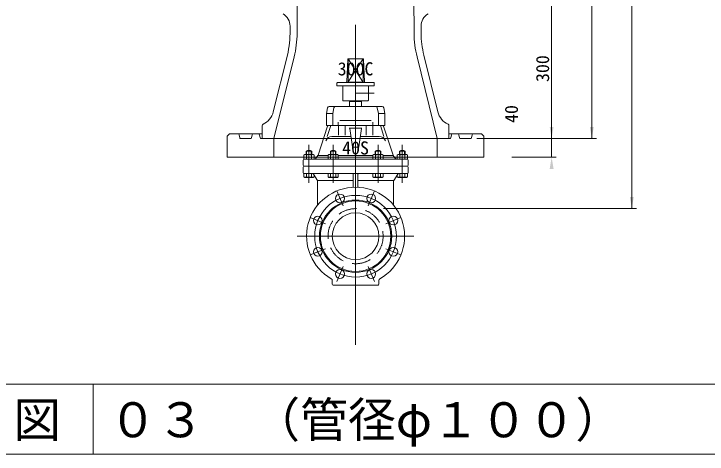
# Model space of a CAD drawing. Units: millimetres, scale not verified. Extents: x -6861 to 6861, y -3554 to 3095.
# Drawn here: x 3891 to 5376, y -705 to 238 of the extents above; entities that cross this region are included whole.
import ezdxf
from ezdxf.enums import TextEntityAlignment as Align

# ---------------------------------------------------------------- set-up
doc = ezdxf.new("R2010")
doc.units = ezdxf.units.MM
doc.header["$LTSCALE"] = 20
doc.linetypes.add('DASHED2', pattern=[3, 2, -1])
for name, color, linetype, lineweight in [('0-2_HIDEN', 7, 'DASHED2', 18), ('0-3_TEMP', 3, 'Continuous', 18), ('0-4_細線', 7, 'Continuous', 18), ('0-5_仕切弁', 7, 'Continuous', 18), ('0-6_寸法', 1, 'Continuous', 18), ('0-8_標題', 6, 'Continuous', 18), ('0-9_枠線', 6, 'Continuous', 18)]:
    doc.layers.add(name, color=color, linetype=linetype, lineweight=lineweight)
doc.layers.add('0-7_注釈', color=1, linetype='Continuous')
doc.styles.add('ＭＳ ゴシック', font='')
doc.styles.get('ＭＳ ゴシック').set_extended_font_data('MS Gothic')

msp = doc.modelspace()

# ---------------------------------------------------------------- linework, layer by layer
at = {"layer": '0-2_HIDEN'}
msp.add_circle((4622.8, -238.22), 59, dxfattribs=at)
at = {"layer": '0-3_TEMP'}
for p, q in [((4622.8, 214.82), (4622.8, -470.71)), ((4622.8, 161.78), (4622.8, -363.22)), ((4522.8, -42.22), (4522.8, -124.22)), ((4574.8, -42.22), (4574.8, -124.22)), ((4670.8, -42.22), (4670.8, -124.22)), ((4722.8, -42.22), (4722.8, -124.22)), ((4582.62, -141.22), (4596.01, -173.55)), ((4662.98, -141.22), (4649.58, -173.55)), ((4525.79, -198.04), (4558.13, -211.44)), ((4719.8, -198.04), (4687.47, -211.44)), ((4747.8, -238.22), (4497.8, -238.22)), ((4525.79, -278.41), (4558.13, -265.01)), ((4719.8, -278.41), (4687.47, -265.01)), ((4582.62, -335.23), (4596.01, -302.9)), ((4662.98, -335.23), (4649.58, -302.9)), ((4060.93, -555.04), (4060.93, -705.04))]:
    msp.add_line(p, q, dxfattribs=at)
msp.add_circle((4622.8, -238.22), 87.5, dxfattribs=at)
at = {"layer": '0-4_細線'}
for p, q in [((4497.43, 196.44), (4497.8, 270.78)), ((4748.17, 196.44), (4747.8, 270.78)), ((4482.5, 211.73), (4482.43, 196.52)), ((4763.18, 196.48), (4763.1, 211.74)), ((4476.57, 149.47), (4446.56, 28.22)), ((4799.03, 28.22), (4768.97, 149.66)), ((4447.8, -29.22), (4491.13, 145.86)), ((4797.8, -29.22), (4754.46, 145.86)), ((4422.8, -1.19), (4422.8, -29.22)), ((4822.8, -1.19), (4822.8, -29.22)), ((4373.12, -20.83), (4374.48, -27.62)), ((4376.44, -29.22), (4398.16, -29.22)), ((4400.12, -27.62), (4401.48, -20.83)), ((4415.16, -19.22), (4422.8, -19.22)), ((4417.12, -20.83), (4418.48, -27.62)), ((4622.8, -29.22), (4420.44, -29.22)), ((4447.8, -69.22), (4447.8, -29.22)), ((4622.8, -29.22), (4825.16, -29.22)), ((4797.8, -69.22), (4797.8, -29.22)), ((4822.8, -19.22), (4830.44, -19.22)), ((4828.48, -20.83), (4827.12, -27.62)), ((4830.44, -19.22), (4892.8, -19.22)), ((4830.44, -19.22), (4842.16, -19.22)), ((4845.48, -27.62), (4844.12, -20.83)), ((4869.16, -29.22), (4847.44, -29.22)), ((4872.48, -20.83), (4871.12, -27.62)), ((4897.8, -24.22), (4892.8, -19.22)), ((4897.8, -24.22), (4897.8, -69.22)), ((4347.8, -69.22), (4897.8, -69.22))]:
    msp.add_line(p, q, dxfattribs=at)
for points in [[(4352.8, -19.22), (4347.8, -24.22), (4347.8, -69.22)], [(4352.8, -19.22), (4415.16, -19.22), (4403.44, -19.22)]]:
    msp.add_lwpolyline(points, dxfattribs=at)
for centre, radius, start, end in [((4452.5, 211.88), 30, 359.713, 60.41), ((4793.1, 211.89), 30, 119.608, 180.287), ((4282.43, 197.52), 200, 346.099, 1.51), ((4282.43, 197.52), 215, 346.099, 359.713), ((4963.17, 197.52), 215, 180.287, 193.901), ((4963.17, 197.48), 200, 180.287, 193.833), ((4407.73, 37.83), 40, 294.84, 346.099), ((4837.86, 37.83), 40, 193.901, 245.161), ((4425.8, -1.19), 3, 114.838, 179.998), ((4819.8, -1.19), 3, 0.002, 65.162), ((4371.16, -21.22), 2, 11.309, 90), ((4376.44, -27.22), 2, 191.309, 270), ((4398.16, -27.22), 2, 270, 348.691), ((4403.44, -21.22), 2, 90, 168.691), ((4415.16, -21.22), 2, 11.309, 90), ((4420.44, -27.22), 2, 191.309, 270), ((4825.16, -27.22), 2, 270, 348.691), ((4830.44, -21.22), 2, 90, 168.691), ((4842.16, -21.22), 2, 11.309, 90), ((4847.44, -27.22), 2, 191.309, 270), ((4869.16, -27.22), 2, 270, 348.691), ((4874.44, -21.22), 2, 90, 168.691)]:
    msp.add_arc(centre, radius, start, end, dxfattribs=at)
at = {"layer": '0-5_仕切弁'}
for p, q in [((4606, 140.82), (4603.84, 92.68)), ((4606.8, 141.75), (4638.57, 92.14)), ((4606.8, 92.78), (4606.8, 141.75)), ((4638.59, 141.78), (4607, 141.78)), ((4638.8, 141.75), (4607.03, 92.14)), ((4638.8, 92.78), (4638.8, 141.75)), ((4639.59, 140.82), (4641.76, 92.68)), ((4582.8, 84.78), (4582.8, 89.78)), ((4602.89, 91.73), (4583.75, 90.78)), ((4583.8, 90.78), (4661.8, 90.78)), ((4607.8, 91.78), (4637.8, 91.78)), ((4642.71, 91.73), (4661.85, 90.78)), ((4662.8, 89.78), (4662.8, 84.78)), ((4661.8, 83.78), (4583.8, 83.78)), ((4595.3, 52.78), (4595.3, 82.78)), ((4650.3, 82.78), (4650.3, 52.78)), ((4622.8, 67.78), (4662.3, 67.78)), ((4596.3, 51.78), (4649.3, 51.78)), ((4609.8, 50.48), (4610.55, 51.78)), ((4635.05, 51.78), (4635.8, 50.48)), ((4635.8, 50.48), (4635.8, 39.78)), ((4562.6, 36.91), (4560.36, 24.82)), ((4679.55, 39.78), (4566.04, 39.78)), ((4576.26, 36.91), (4574.02, 24.82)), ((4669.33, 36.91), (4671.57, 24.82)), ((4682.99, 36.91), (4685.23, 24.82)), ((4560.3, 24.09), (4560.3, -1.22)), ((4560.31, 24.46), (4573.96, 24.46)), ((4573.96, 24.09), (4573.96, -1.22)), ((4685.28, 24.46), (4671.64, 24.46)), ((4671.64, 24.09), (4671.64, -1.22)), ((4685.3, 24.09), (4685.3, -1.22)), ((4585.81, 6.28), (4585.81, -1.22)), ((4589.31, 9.78), (4656.28, 9.78)), ((4659.78, 6.28), (4659.78, -1.22)), ((4542.39, -64.95), (4562.8, -2.72)), ((4685.3, -1.22), (4560.3, -1.22)), ((4562.08, -24.44), (4569.7, -1.22)), ((4562.8, -1.22), (4562.8, -2.72)), ((4586.12, -1.22), (4586.12, -21.54)), ((4600.36, -1.22), (4600.36, -21.54)), ((4610.28, -7.81), (4616.15, -46.87)), ((4635.3, -6.96), (4610.3, -6.96)), ((4635.31, -7.81), (4629.44, -46.87)), ((4645.23, -1.22), (4645.23, -21.54)), ((4659.47, -1.22), (4659.47, -21.54)), ((4683.51, -24.44), (4675.9, -1.22)), ((4682.8, -1.22), (4682.8, -2.72)), ((4703.21, -64.95), (4682.8, -2.72)), ((4612.78, -24.44), (4572.22, -24.44)), ((4632.81, -24.44), (4673.37, -24.44)), ((4516.8, -56.22), (4528.8, -56.22)), ((4516.8, -56.22), (4516.8, -63.22)), ((4517.74, -63.22), (4517.74, -55.6)), ((4527.85, -63.22), (4527.85, -55.6)), ((4528.8, -56.22), (4528.8, -63.22)), ((4568.8, -56.22), (4580.8, -56.22)), ((4568.8, -56.22), (4568.8, -63.22)), ((4569.74, -63.22), (4569.74, -55.6)), ((4579.85, -63.22), (4579.85, -55.6)), ((4580.8, -56.22), (4580.8, -63.22)), ((4628.45, -47.72), (4617.14, -47.72)), ((4664.8, -56.22), (4676.8, -56.22)), ((4664.8, -56.22), (4664.8, -63.22)), ((4665.74, -63.22), (4665.74, -55.6)), ((4675.85, -63.22), (4675.85, -55.6)), ((4676.8, -56.22), (4676.8, -63.22)), ((4716.8, -56.22), (4716.8, -63.22)), ((4717.74, -63.22), (4717.74, -55.6)), ((4727.85, -63.22), (4727.85, -55.6)), ((4513.8, -63.22), (4511.83, -64.36)), ((4511.83, -64.36), (4511.83, -73.22)), ((4733.77, -73.22), (4512.3, -73.22)), ((4513.8, -63.22), (4531.8, -63.22)), ((4517.31, -64.36), (4517.31, -73.22)), ((4528.28, -64.36), (4528.28, -73.22)), ((4531.8, -63.22), (4533.77, -64.36)), ((4533.77, -64.36), (4533.77, -73.22)), ((4534.1, -73.21), (4534.1, -73.22)), ((4542.13, -65.46), (4538.58, -70.62)), ((4563.83, -65.22), (4542.3, -65.22)), ((4565.8, -63.22), (4563.83, -64.36)), ((4563.83, -64.36), (4563.83, -73.22)), ((4565.8, -63.22), (4583.8, -63.22)), ((4569.31, -64.36), (4569.31, -73.22)), ((4580.28, -64.36), (4580.28, -73.22)), ((4583.8, -63.22), (4585.77, -64.36)), ((4585.77, -64.36), (4585.77, -73.22)), ((4659.83, -65.22), (4585.77, -65.22)), ((4661.8, -63.22), (4659.83, -64.36)), ((4659.83, -64.36), (4659.83, -73.22)), ((4661.8, -63.22), (4679.8, -63.22)), ((4665.31, -64.36), (4665.31, -73.22)), ((4676.28, -64.36), (4676.28, -73.22)), ((4679.8, -63.22), (4681.77, -64.36)), ((4681.77, -64.36), (4681.77, -73.22)), ((4681.77, -65.22), (4703.3, -65.22)), ((4703.46, -65.46), (4707.01, -70.62)), ((4711.49, -73.22), (4711.49, -73.21)), ((4713.8, -63.22), (4711.83, -64.36)), ((4711.83, -64.36), (4711.83, -73.22)), ((4713.8, -63.22), (4731.8, -63.22)), ((4717.31, -64.36), (4717.31, -73.22)), ((4728.28, -64.36), (4728.28, -73.22)), ((4731.8, -63.22), (4733.77, -64.36)), ((4733.77, -64.36), (4733.77, -73.22)), ((4510.3, -75.22), (4510.3, -86.22)), ((4512.3, -88.22), (4733.3, -88.22)), ((4735.3, -75.22), (4735.3, -86.22)), ((4510.3, -102.22), (4510.3, -90.22)), ((4735.3, -90.22), (4735.3, -102.22)), ((4511.83, -111.09), (4511.83, -104.22)), ((4513.8, -112.22), (4511.83, -111.09)), ((4512.3, -104.22), (4733.77, -104.22)), ((4513.8, -112.22), (4531.8, -112.22)), ((4517.31, -111.09), (4517.31, -104.22)), ((4528.28, -111.09), (4528.28, -104.22)), ((4531.8, -112.22), (4533.77, -111.09)), ((4532.39, -105.15), (4540.99, -118.73)), ((4533.77, -111.09), (4533.77, -107.33)), ((4563.83, -111.09), (4563.83, -104.22)), ((4565.8, -112.22), (4563.83, -111.09)), ((4565.8, -112.22), (4583.8, -112.22)), ((4569.31, -111.09), (4569.31, -104.22)), ((4580.28, -111.09), (4580.28, -104.22)), ((4583.8, -112.22), (4585.77, -111.09)), ((4585.77, -111.09), (4585.77, -104.22)), ((4617.8, -132.39), (4617.8, -105.22)), ((4627.8, -132.39), (4627.8, -105.22)), ((4659.83, -111.09), (4659.83, -104.22)), ((4661.8, -112.22), (4659.83, -111.09)), ((4661.8, -112.22), (4679.8, -112.22)), ((4665.31, -111.09), (4665.31, -104.22)), ((4676.28, -111.09), (4676.28, -104.22)), ((4679.8, -112.22), (4681.77, -111.09)), ((4681.77, -111.09), (4681.77, -104.22)), ((4713.21, -105.15), (4704.61, -118.73)), ((4711.83, -111.09), (4711.83, -107.33)), ((4713.8, -112.22), (4711.83, -111.09)), ((4713.8, -112.22), (4731.8, -112.22)), ((4717.31, -111.09), (4717.31, -104.22)), ((4728.28, -111.09), (4728.28, -104.22)), ((4731.8, -112.22), (4733.77, -111.09)), ((4733.77, -111.09), (4733.77, -104.22)), ((4617.8, -119.22), (4541.3, -119.22)), ((4541.3, -119.8), (4541.3, -172.02)), ((4627.8, -119.22), (4704.3, -119.22)), ((4704.3, -119.8), (4704.3, -172.02)), ((4572.8, -341.22), (4572.8, -332.91)), ((4672.8, -341.22), (4672.8, -332.91)), ((4574.8, -343.22), (4670.8, -343.22))]:
    msp.add_line(p, q, dxfattribs=at)
for points in [[(4635.8, 50.48), (4609.8, 50.48), (4609.8, 39.78)], [(4716.8, -56.22), (4728.8, -56.22), (4728.8, -63.22)]]:
    msp.add_lwpolyline(points, dxfattribs=at)
for centre, radius in [((4589.31, -157.38), 9.5), ((4656.28, -157.38), 9.5), ((4622.8, -238.22), 77.5), ((4622.8, -238.22), 75.5), ((4622.8, -238.22), 50), ((4541.96, -204.74), 9.5), ((4703.64, -204.74), 9.5), ((4541.96, -271.71), 9.5), ((4703.64, -271.71), 9.5), ((4589.31, -319.06), 9.5), ((4656.28, -319.06), 9.5)]:
    msp.add_circle(centre, radius, dxfattribs=at)
for centre, radius, start, end in [((4607, 140.78), 1, 90, 177.423), ((4638.59, 140.78), 1, 2.577, 90), ((4583.8, 89.78), 1, 90, 180), ((4602.84, 92.73), 1, 272.859, 357.423), ((4607.8, 92.78), 1, 180, 270), ((4637.8, 92.78), 1, 270, 0), ((4642.75, 92.73), 1, 182.577, 267.141), ((4661.8, 89.78), 1, 0, 90), ((4583.8, 84.78), 1, 180, 270), ((4594.3, 82.78), 1, 0, 90), ((4651.3, 82.78), 1, 90, 180), ((4661.8, 84.78), 1, 270, 0), ((4596.3, 52.78), 1, 180, 270), ((4649.3, 52.78), 1, 270, 0), ((4566.04, 36.28), 3.5, 90, 169.509), ((4579.71, 36.28), 3.5, 90, 169.509), ((4665.89, 36.28), 3.5, 10.491, 90), ((4679.55, 36.28), 3.5, 10.491, 90), ((4564.3, 24.09), 4, 169.509, 180), ((4577.96, 24.09), 4, 169.509, 180), ((4667.64, 24.09), 4, 0, 10.491), ((4681.3, 24.09), 4, 0, 10.491), ((4522.86, 37.55), 56.71, 314.758, 316.871), ((4609.29, -7.96), 1, 8.546, 90), ((4636.3, -7.96), 1, 90, 171.454), ((4722.73, 37.55), 56.71, 223.129, 225.242), ((4572.22, -38.44), 14, 90, 161.841), ((4673.37, -38.44), 14, 18.159, 90), ((4522.8, -64.22), 10, 53.13, 126.87), ((4574.8, -64.22), 10, 53.13, 126.87), ((4617.14, -46.72), 1, 188.546, 270), ((4628.45, -46.72), 1, 270, 351.454), ((4670.8, -64.22), 10, 53.13, 126.87), ((4722.8, -64.22), 10, 53.13, 126.87), ((4512.3, -75.22), 2, 90, 180), ((4514.57, -68.37), 4.86, 55.616, 115.616), ((4522.8, -81.66), 18.15, 72.412, 107.588), ((4531.02, -68.37), 4.86, 64.384, 124.384), ((4533.64, -67.22), 6, 274.407, 325.491), ((4540.49, -64.33), 2, 325.491, 341.841), ((4566.57, -68.37), 4.86, 55.616, 115.616), ((4574.8, -81.66), 18.15, 72.412, 107.588), ((4583.02, -68.37), 4.86, 64.384, 124.384), ((4662.57, -68.37), 4.86, 55.616, 115.616), ((4670.8, -81.66), 18.15, 72.412, 107.588), ((4679.02, -68.37), 4.86, 64.384, 124.384), ((4705.11, -64.33), 2, 198.159, 214.509), ((4711.95, -67.22), 6, 214.509, 265.593), ((4714.57, -68.37), 4.86, 55.616, 115.616), ((4722.8, -81.66), 18.15, 72.412, 107.588), ((4731.02, -68.37), 4.86, 64.384, 124.384), ((4733.3, -75.22), 2, 0, 90), ((4512.3, -86.22), 2, 180, 270), ((4512.3, -90.22), 2, 90, 180), ((4733.3, -86.22), 2, 270, 0), ((4733.3, -90.22), 2, 0, 90), ((4512.3, -102.22), 2, 180, 270), ((4733.3, -102.22), 2, 270, 0), ((4514.57, -107.08), 4.86, 244.384, 304.384), ((4522.8, -93.78), 18.15, 252.412, 287.588), ((4531.02, -107.08), 4.86, 235.616, 295.616), ((4530.7, -106.22), 2, 32.347, 90), ((4539.3, -119.8), 2, 0, 32.347), ((4566.57, -107.08), 4.86, 244.384, 304.384), ((4574.8, -93.78), 18.15, 252.412, 287.588), ((4583.02, -107.08), 4.86, 235.616, 295.616), ((4616.8, -105.22), 1, 0, 90), ((4628.8, -105.22), 1, 90, 180), ((4662.57, -107.08), 4.86, 244.384, 304.384), ((4670.8, -93.78), 18.15, 252.412, 287.588), ((4679.02, -107.08), 4.86, 235.616, 295.616), ((4706.3, -119.8), 2, 147.653, 180), ((4714.57, -107.08), 4.86, 244.384, 304.384), ((4714.9, -106.22), 2, 90, 147.653), ((4722.8, -93.78), 18.15, 252.412, 287.588), ((4731.02, -107.08), 4.86, 235.616, 295.616), ((4622.8, -238.22), 105, 299.697, 240.303), ((4616.8, -132.39), 1, 273.245, 0), ((4628.8, -132.39), 1, 180, 266.755), ((4568.8, -332.91), 4, 0, 60.303), ((4574.8, -341.22), 2, 180, 270), ((4670.8, -341.22), 2, 270, 0), ((4676.8, -332.91), 4, 119.697, 180)]:
    msp.add_arc(centre, radius, start, end, dxfattribs=at)
at = {"layer": '0-6_寸法'}
for p, q in [((5042.74, -69.22), (5042.74, 1120.78)), ((5128.79, -29.22), (5128.79, 1120.78)), ((5214.48, -179.22), (5214.48, 1120.78)), ((4882.8, -29.22), (5138.79, -29.22)), ((4882.8, -29.22), (5052.74, -29.22)), ((4882.8, -29.22), (5052.74, -29.22)), ((4957.8, -69.22), (5052.74, -69.22)), ((4682.8, -179.22), (5224.48, -179.22))]:
    msp.add_line(p, q, dxfattribs=at)
for points in [[(5038.57, -4.22), (5042.74, -29.22), (5046.9, -4.22)], [(5038.57, -4.22), (5042.74, -29.22), (5046.9, -4.22)], [(5124.63, -4.22), (5128.79, -29.22), (5132.96, -4.22)], [(5038.57, -94.22), (5042.74, -69.22), (5046.9, -94.22)], [(5210.31, -154.22), (5214.48, -179.22), (5218.65, -154.22)]]:
    msp.add_solid(points, dxfattribs=at)
at = {"layer": '0-8_標題'}
msp.add_line((1260.93, -555.04), (6860.93, -555.04), dxfattribs=at)
at = {"layer": '0-9_枠線'}
msp.add_line((1260.93, -705.04), (6860.93, -705.04), dxfattribs=at)

# ---------------------------------------------------------------- texts
at = {"layer": '0-6_寸法', "style": 'ＭＳ ゴシック'}
for s, p in [('300', (5045.78, 91.98)), ('40', (4979.03, 4.28))]:
    msp.add_text(s, height=28.15, rotation=90, dxfattribs=at).set_placement(p, align=Align.BOTTOM_LEFT)
at = {"layer": '0-7_注釈', "style": 'ＭＳ ゴシック'}
for s, p in [('300C', (4584.4, 97.74)), ('40S', (4594, -71.69))]:
    msp.add_text(s, height=28.15, dxfattribs=at).set_placement(p, align=Align.BOTTOM_LEFT)
at = {"layer": '0-8_標題', "style": 'ＭＳ ゴシック'}
msp.add_text('仕\u3000切\u3000弁\u3000室\u3000標\u3000準\u3000図\u3000０３\u3000（管径φ１００）', height=75.07, dxfattribs=at).set_placement((2660.93, -691.48), align=Align.BOTTOM_LEFT)

doc.saveas('drawing.dxf')
